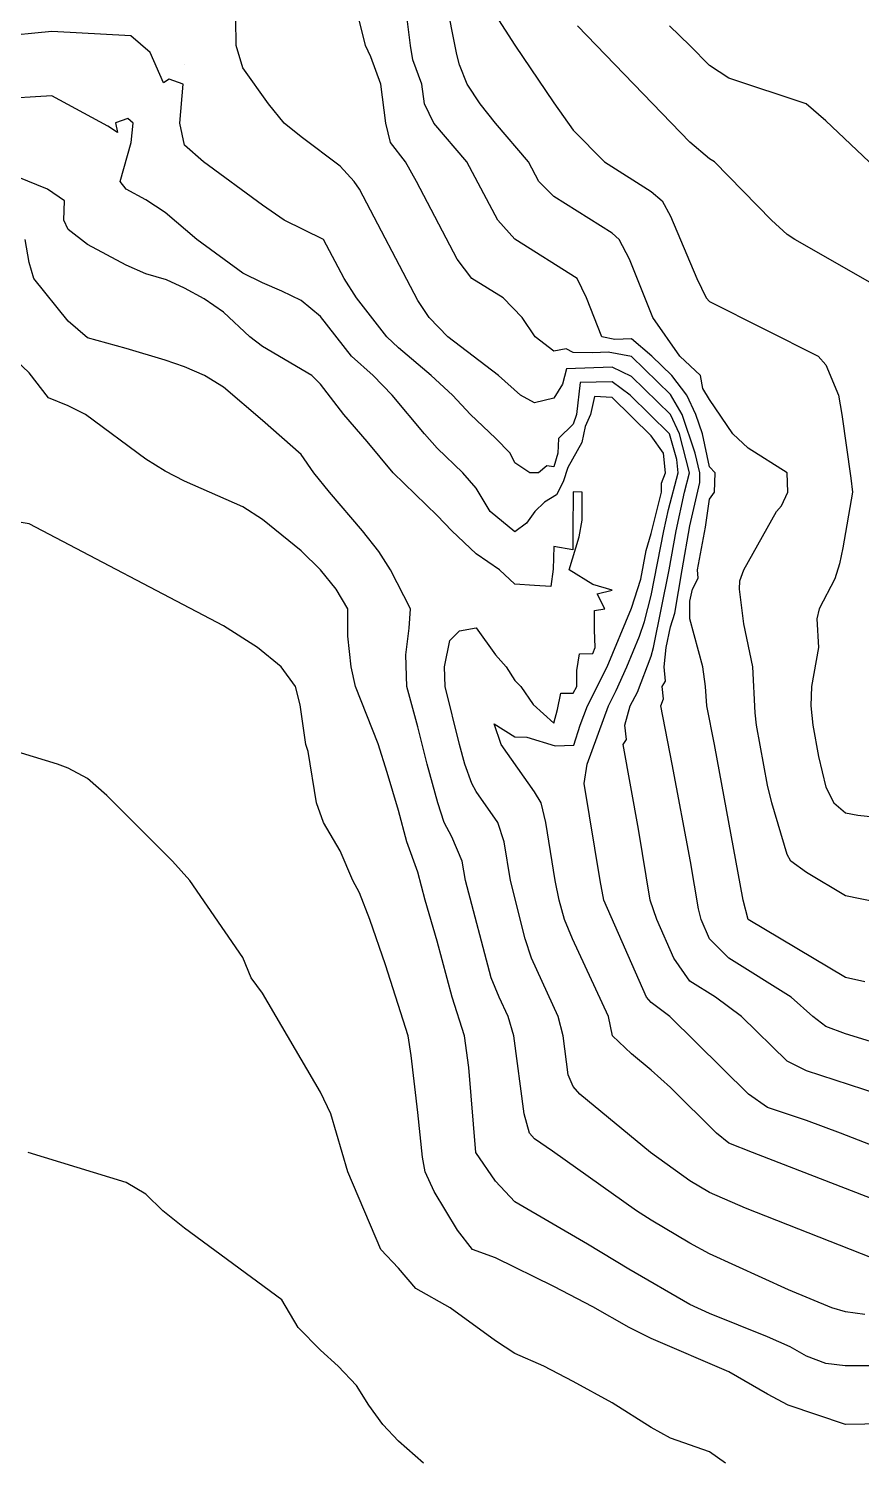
# Model space of a CAD drawing. Extents: x 4990 to 7010, y 3990 to 6010.
# Drawn here: x 6000 to 6428, y 3990 to 4729 of the extents above; entities that cross this region are included whole.
import ezdxf

# ---------------------------------------------------------------- set-up
doc = ezdxf.new("R2010")
doc.units = 0
doc.layers.add('Lines', color=7, linetype='Continuous')

msp = doc.modelspace()

# ---------------------------------------------------------------- linework, layer by layer
at = {"layer": 'Lines', "color": 0}
for p, q in [((6220, 4715.388, 145), (6207.324, 4780, 145)), ((6196.166, 4720, 135), (6192.777, 4747.223, 135)), ((6240, 4735.559, 155), (6250, 4720.163, 155)), ((6011.633, 4727.219, 105), (5970.884, 4723.08, 105)), ((6052.381, 4724.99, 105), (6011.633, 4727.219, 105)), ((6106.606, 4720, 115), (6106.348, 4733.652, 115)), ((6173.001, 4720, 125), (6170, 4732.512, 125)), ((6340, 4670.19, 165), (6282.085, 4730, 165)), ((6339.938, 4720, 175), (6329.417, 4730, 175)), ((6062.25, 4716.395, 105), (6052.381, 4724.99, 105)), ((6110, 4708.524, 115), (6106.606, 4720, 115)), ((6175.848, 4714.152, 125), (6173.001, 4720, 125)), ((6197.385, 4712.615, 135), (6196.166, 4720, 135)), ((6250, 4720.163, 155), (6270, 4690.431, 155)), ((6350, 4709.586, 175), (6339.938, 4720, 175)), ((6069.097, 4700.745, 105), (6062.25, 4716.395, 105)), ((6181.037, 4700, 125), (6175.848, 4714.152, 125)), ((6202.089, 4700, 135), (6197.385, 4712.615, 135)), ((6221.478, 4710, 145), (6220, 4715.388, 145)), ((6080, 4710.132, 105), (6080, 4710.132, 105)), ((6123.243, 4690, 115), (6110, 4708.524, 115)), ((6225.455, 4700, 145), (6221.478, 4710, 145)), ((6360, 4703.123, 175), (6350, 4709.586, 175)), ((6072.047, 4702.586, 105), (6069.097, 4700.745, 105)), ((6079.282, 4700, 105), (6072.047, 4702.586, 105)), ((6077.538, 4680, 105), (6079.282, 4700, 105)), ((6183.536, 4680, 125), (6181.037, 4700, 125)), ((6203.497, 4690, 135), (6202.089, 4700, 135)), ((6232.115, 4690, 145), (6225.455, 4700, 145)), ((6399.817, 4690, 175), (6360, 4703.123, 175)), ((6011.633, 4694.111, 95), (5970.884, 4691.564, 95)), ((6040.576, 4678.473, 95), (6011.633, 4694.111, 95)), ((6270, 4690.431, 155), (6280, 4676.422, 155)), ((6131.147, 4680, 115), (6123.243, 4690, 115)), ((6208.296, 4680, 135), (6203.497, 4690, 135)), ((6240, 4679.911, 145), (6232.115, 4690, 145)), ((6410, 4681.1, 175), (6399.817, 4690, 175)), ((6045.391, 4675.081, 95), (6040.576, 4678.473, 95)), ((6050.82, 4682.436, 95), (6044.51, 4680.151, 95)), ((6044.51, 4680.151, 95), (6045.391, 4675.081, 95)), ((6053.468, 4680, 95), (6050.82, 4682.436, 95)), ((6052.42, 4670, 95), (6053.468, 4680, 95)), ((6080, 4668.715, 105), (6077.538, 4680, 105)), ((6140, 4672.851, 115), (6131.147, 4680, 115)), ((6185.953, 4670, 125), (6183.536, 4680, 125)), ((6225.259, 4660, 135), (6208.296, 4680, 135)), ((6256.887, 4660, 145), (6240, 4679.911, 145)), ((6280, 4676.422, 155), (6296.017, 4660, 155)), ((6432.265, 4660, 175), (6410, 4681.1, 175)), ((6046.833, 4650, 95), (6052.42, 4670, 95)), ((6089.681, 4660, 105), (6080, 4668.715, 105)), ((6160, 4657.867, 115), (6140, 4672.851, 115)), ((6193.631, 4660, 125), (6185.953, 4670, 125)), ((6350, 4661.56, 165), (6340, 4670.19, 165)), ((6009.428, 4645.98, 85), (5970.884, 4661.639, 85)), ((6352.659, 4660, 165), (6350, 4661.56, 165)), ((6120, 4637.717, 105), (6089.681, 4660, 105)), ((6167.226, 4650, 115), (6160, 4657.867, 115)), ((6199.381, 4650, 125), (6193.631, 4660, 125)), ((6241.22, 4630, 135), (6225.259, 4660, 135)), ((6262.306, 4650, 145), (6256.887, 4660, 145)), ((6296.017, 4660, 155), (6320, 4644.833, 155)), ((6381.997, 4630, 165), (6352.659, 4660, 165)), ((6018.148, 4640, 85), (6009.428, 4645.98, 85)), ((6050, 4645.908, 95), (6046.833, 4650, 95)), ((6060, 4640.468, 95), (6050, 4645.908, 95)), ((6170, 4646.062, 115), (6167.226, 4650, 115)), ((6200, 4588.754, 115), (6170, 4646.062, 115)), ((6220.284, 4610, 125), (6199.381, 4650, 125)), ((6270, 4642.201, 145), (6262.306, 4650, 145)), ((6017.813, 4630, 85), (6018.148, 4640, 85)), ((6070, 4634.026, 95), (6060, 4640.468, 95)), ((6300, 4623.409, 145), (6270, 4642.201, 145)), ((6320, 4644.833, 155), (6325.663, 4640, 155)), ((6325.663, 4640, 155), (6330, 4632.15, 155)), ((6086.26, 4620, 95), (6070, 4634.026, 95)), ((6131.23, 4630, 105), (6120, 4637.717, 105)), ((6330, 4632.15, 155), (6343.515, 4600, 155)), ((6020, 4625.238, 85), (6017.813, 4630, 85)), ((6030, 4617.512, 85), (6020, 4625.238, 85)), ((6151.413, 4620, 105), (6131.23, 4630, 105)), ((6250, 4620.299, 135), (6241.22, 4630, 135)), ((6390, 4622.715, 165), (6381.997, 4630, 165)), ((6000, 4608.212, 75), (5997.999, 4620, 75)), ((6050, 4606.788, 85), (6030, 4617.512, 85)), ((6110, 4602.729, 95), (6086.26, 4620, 95)), ((6162.063, 4600, 105), (6151.413, 4620, 105)), ((6281.966, 4600, 135), (6250, 4620.299, 135)), ((6303.659, 4620, 145), (6300, 4623.409, 145)), ((6308.937, 4610, 145), (6303.659, 4620, 145)), ((6393.97, 4620, 165), (6390, 4622.715, 165)), ((6440, 4593.752, 165), (6393.97, 4620, 165)), ((6227.874, 4600, 125), (6220.284, 4610, 125)), ((6320.987, 4580, 145), (6308.937, 4610, 145)), ((6002.401, 4600, 75), (6000, 4608.212, 75)), ((6060, 4602.325, 85), (6050, 4606.788, 85)), ((6070.635, 4599.365, 85), (6060, 4602.325, 85)), ((6120, 4597.695, 95), (6110, 4602.729, 95)), ((6020, 4578.115, 75), (6002.401, 4600, 75)), ((6080, 4594.937, 85), (6070.635, 4599.365, 85)), ((6090, 4589.5, 85), (6080, 4594.937, 85)), ((6130, 4593.485, 95), (6120, 4597.695, 95)), ((6168.466, 4590, 105), (6162.063, 4600, 105)), ((6243.833, 4590, 125), (6227.874, 4600, 125)), ((6286.815, 4590, 135), (6281.966, 4600, 135)), ((6343.515, 4600, 155), (6348.449, 4590, 155)), ((6100, 4582.698, 85), (6090, 4589.5, 85)), ((6140, 4588.641, 95), (6130, 4593.485, 95)), ((6150, 4580.412, 95), (6140, 4588.641, 95)), ((6184.079, 4570, 105), (6168.466, 4590, 105)), ((6205.849, 4580, 115), (6200, 4588.754, 115)), ((6253.606, 4580, 125), (6243.833, 4590, 125)), ((6294.663, 4570, 135), (6286.815, 4590, 135)), ((6348.449, 4590, 155), (6350, 4588.115, 155)), ((6350, 4588.115, 155), (6406.063, 4560, 155)), ((6113.631, 4570, 85), (6100, 4582.698, 85)), ((6165.934, 4560, 95), (6150, 4580.412, 95)), ((6215.49, 4570, 115), (6205.849, 4580, 115)), ((6260.294, 4570, 125), (6253.606, 4580, 125)), ((6334.822, 4560, 145), (6320.987, 4580, 145)), ((6030, 4569.481, 75), (6020, 4578.115, 75)), ((6050, 4563.914, 75), (6030, 4569.481, 75)), ((6120, 4564.998, 85), (6113.631, 4570, 85)), ((6145.396, 4550, 85), (6120, 4564.998, 85)), ((6190, 4564.226, 105), (6184.079, 4570, 105)), ((6241.524, 4550, 115), (6215.49, 4570, 115)), ((6270, 4562.669, 125), (6260.294, 4570, 125)), ((6301.401, 4568.599, 135), (6294.663, 4570, 135)), ((6310, 4568.965, 135), (6301.401, 4568.599, 135)), ((6320.483, 4560, 135), (6310, 4568.965, 135)), ((6000, 4551.431, 65), (5990, 4560.916, 65)), ((6070, 4558, 75), (6050, 4563.914, 75)), ((6080, 4554.535, 75), (6070, 4558, 75)), ((6177.047, 4550, 95), (6165.934, 4560, 95)), ((6206.796, 4550, 105), (6190, 4564.226, 105)), ((6276.292, 4563.708, 125), (6270, 4562.669, 125)), ((6280, 4561.878, 125), (6276.292, 4563.708, 125)), ((6290, 4561.647, 125), (6280, 4561.878, 125)), ((6297.988, 4562.012, 125), (6290, 4561.647, 125)), ((6310, 4559.876, 125), (6297.988, 4562.012, 125)), ((6330, 4540.358, 125), (6310, 4559.876, 125)), ((6330.741, 4550, 135), (6320.483, 4560, 135)), ((6345.436, 4550, 145), (6334.822, 4560, 145)), ((6406.063, 4560, 155), (6410, 4555.507, 155)), ((6010, 4538.489, 65), (6000, 4551.431, 65)), ((6090.264, 4550, 75), (6080, 4554.535, 75)), ((6100, 4544.066, 75), (6090.264, 4550, 75)), ((6150, 4545.517, 85), (6145.396, 4550, 85)), ((6186.775, 4540, 95), (6177.047, 4550, 95)), ((6217.864, 4540, 105), (6206.796, 4550, 105)), ((6252.836, 4540, 115), (6241.524, 4550, 115)), ((6276.489, 4553.511, 115), (6274.44, 4545.56, 115)), ((6300, 4554.311, 115), (6276.489, 4553.511, 115)), ((6310, 4549.57, 115), (6300, 4554.311, 115)), ((6338.45, 4540, 135), (6330.741, 4550, 135)), ((6346.596, 4543.404, 145), (6345.436, 4550, 145)), ((6410, 4555.507, 155), (6416.441, 4540, 155)), ((6120, 4526.943, 75), (6100, 4544.066, 75)), ((6161.866, 4530, 85), (6150, 4545.517, 85)), ((6274.44, 4545.56, 115), (6270, 4538.393, 115)), ((6283.511, 4546.489, 105), (6281.585, 4530, 105)), ((6300, 4546.824, 105), (6283.511, 4546.489, 105)), ((6309.244, 4540, 105), (6300, 4546.824, 105)), ((6330, 4529.943, 115), (6310, 4549.57, 115)), ((6350, 4537.749, 145), (6346.596, 4543.404, 145)), ((6020, 4534.382, 65), (6010, 4538.489, 65)), ((6203.474, 4520, 95), (6186.775, 4540, 95)), ((6227.053, 4530, 105), (6217.864, 4540, 105)), ((6260, 4536.03, 115), (6252.836, 4540, 115)), ((6270, 4538.393, 115), (6260, 4536.03, 115)), ((6290.829, 4539.171, 95), (6288.787, 4530, 95)), ((6300, 4538.683, 95), (6290.829, 4539.171, 95)), ((6320, 4518.985, 95), (6300, 4538.683, 95)), ((6329.521, 4520, 105), (6309.244, 4540, 105)), ((6336.049, 4530, 125), (6330, 4540.358, 125)), ((6343.11, 4530, 135), (6338.45, 4540, 135)), ((6362.172, 4520, 145), (6350, 4537.749, 145)), ((6416.441, 4540, 155), (6418.253, 4530, 155)), ((6028.977, 4530, 65), (6020, 4534.382, 65)), ((6060, 4506.928, 65), (6028.977, 4530, 65)), ((6173.994, 4516.006, 85), (6161.866, 4530, 85)), ((6240, 4517.778, 105), (6227.053, 4530, 105)), ((6281.585, 4530, 105), (6280, 4525.022, 105)), ((6288.787, 4530, 95), (6286.155, 4523.845, 95)), ((6334.625, 4520, 115), (6330, 4529.943, 115)), ((6342.645, 4510, 125), (6336.049, 4530, 125)), ((6346.461, 4520, 135), (6343.11, 4530, 135)), ((6418.253, 4530, 155), (6422.87, 4497.13, 155)), ((6140, 4509.401, 75), (6120, 4526.943, 75)), ((6280, 4525.022, 105), (6272.338, 4517.662, 105)), ((6286.155, 4523.845, 95), (6284.427, 4515.573, 95)), ((6187.374, 4500, 85), (6173.994, 4516.006, 85)), ((6210, 4512.721, 95), (6203.474, 4520, 95)), ((6247.517, 4510, 105), (6240, 4517.778, 105)), ((6272.338, 4517.662, 105), (6271.983, 4510, 105)), ((6284.427, 4515.573, 95), (6277.256, 4502.744, 95)), ((6326.34, 4510, 95), (6320, 4518.985, 95)), ((6333.275, 4506.725, 105), (6329.521, 4520, 105)), ((6339.82, 4500, 115), (6334.625, 4520, 115)), ((6350, 4503.085, 135), (6346.461, 4520, 135)), ((6370, 4512.614, 145), (6362.172, 4520, 145)), ((6070, 4500.743, 65), (6060, 4506.928, 65)), ((6146.48, 4500, 75), (6140, 4509.401, 75)), ((6223.21, 4500, 95), (6210, 4512.721, 95)), ((6250, 4505.071, 105), (6247.517, 4510, 105)), ((6271.983, 4510, 105), (6270, 4503.005, 105)), ((6327.367, 4500, 95), (6326.34, 4510, 95)), ((6333.998, 4500, 105), (6333.275, 4506.725, 105)), ((6345.154, 4500, 125), (6342.645, 4510, 125)), ((6389.967, 4500, 145), (6370, 4512.614, 145)), ((6080, 4495.701, 65), (6070, 4500.743, 65)), ((6154.542, 4490, 75), (6146.48, 4500, 75)), ((6210, 4477.981, 85), (6187.374, 4500, 85)), ((6230, 4492.077, 95), (6223.21, 4500, 95)), ((6257.635, 4500, 105), (6250, 4505.071, 105)), ((6262.107, 4500, 105), (6257.635, 4500, 105)), ((6266.398, 4503.602, 105), (6262.107, 4500, 105)), ((6270, 4503.005, 105), (6266.398, 4503.602, 105)), ((6277.256, 4502.744, 95), (6274.733, 4495.267, 95)), ((6325.335, 4494.665, 95), (6327.367, 4500, 95)), ((6328.956, 4481.044, 105), (6333.998, 4500, 105)), ((6337.182, 4490, 115), (6339.82, 4500, 115)), ((6345.099, 4494.901, 125), (6345.154, 4500, 125)), ((6352.998, 4500, 135), (6350, 4503.085, 135)), ((6352.584, 4490, 135), (6352.998, 4500, 135)), ((6390.438, 4490, 145), (6389.967, 4500, 145)), ((6110, 4482.431, 65), (6080, 4495.701, 65)), ((6237.155, 4480, 95), (6230, 4492.077, 95)), ((6274.733, 4495.267, 95), (6271.374, 4488.626, 95)), ((6325.353, 4490, 95), (6325.335, 4494.665, 95)), ((6340, 4472.661, 125), (6345.099, 4494.901, 125)), ((6422.87, 4497.13, 155), (6423.635, 4490, 155)), ((6000, 4473.701, 55), (5940, 4483.742, 55)), ((6171.499, 4470, 75), (6154.542, 4490, 75)), ((6265.107, 4484.893, 95), (6260.201, 4480, 95)), ((6271.374, 4488.626, 95), (6265.107, 4484.893, 95)), ((6280, 4490.198, 85), (6279.81, 4470.19, 85)), ((6284.604, 4490, 85), (6280, 4490.198, 85)), ((6284.483, 4475.517, 85), (6284.604, 4490, 85)), ((6320, 4468.717, 95), (6325.353, 4490, 95)), ((6332.925, 4470, 115), (6337.182, 4490, 115)), ((6347.944, 4472.056, 135), (6350, 4486.367, 135)), ((6350, 4486.367, 135), (6352.584, 4490, 135)), ((6387.124, 4482.876, 145), (6390.438, 4490, 145)), ((6423.635, 4490, 155), (6418.679, 4461.321, 155)), ((6120, 4475.903, 65), (6110, 4482.431, 65)), ((6217.425, 4470, 85), (6210, 4477.981, 85)), ((6250, 4469.505, 95), (6237.155, 4480, 95)), ((6260.201, 4480, 95), (6255.963, 4474.037, 95)), ((6326.52, 4470, 105), (6328.956, 4481.044, 105)), ((6367.801, 4450, 145), (6384.491, 4480, 145)), ((6384.491, 4480, 145), (6387.124, 4482.876, 145)), ((6100, 4421.109, 55), (6000, 4473.701, 55)), ((6140, 4459.799, 65), (6120, 4475.903, 65)), ((6180, 4459.364, 75), (6171.499, 4470, 75)), ((6230, 4458.309, 85), (6217.425, 4470, 85)), ((6255.963, 4474.037, 95), (6250, 4469.505, 95)), ((6279.81, 4470.19, 85), (6279.771, 4460.229, 85)), ((6283.053, 4466.947, 85), (6284.483, 4475.517, 85)), ((6317.533, 4460, 95), (6320, 4468.717, 95)), ((6320, 4436.708, 105), (6326.52, 4470, 105)), ((6329.345, 4450, 115), (6332.925, 4470, 115)), ((6335.978, 4450, 125), (6340, 4472.661, 125)), ((6343.876, 4450, 135), (6347.944, 4472.056, 135)), ((6270, 4462.102, 85), (6269.632, 4450.368, 85)), ((6279.771, 4460.229, 85), (6270, 4462.102, 85)), ((6277.946, 4450, 85), (6283.053, 4466.947, 85)), ((6418.679, 4461.321, 155), (6416.954, 4453.046, 155)), ((6150, 4450.038, 65), (6140, 4459.799, 65)), ((6185.991, 4450, 75), (6180, 4459.364, 75)), ((6241.955, 4450, 85), (6230, 4458.309, 85)), ((6314.732, 4445.268, 95), (6317.533, 4460, 95)), ((6157.918, 4440, 65), (6150, 4450.038, 65)), ((6196.286, 4430, 75), (6185.991, 4450, 75)), ((6250, 4442.622, 85), (6241.955, 4450, 85)), ((6269.632, 4450.368, 85), (6268.492, 4441.508, 85)), ((6290, 4442.5, 85), (6277.946, 4450, 85)), ((6321.181, 4410, 115), (6329.345, 4450, 115)), ((6332.309, 4427.691, 125), (6335.978, 4450, 125)), ((6344.239, 4445.761, 135), (6343.876, 4450, 135)), ((6365.662, 4444.338, 145), (6367.801, 4450, 145)), ((6416.954, 4453.046, 155), (6414.621, 4445.379, 155)), ((6163.901, 4430, 65), (6157.918, 4440, 65)), ((6260, 4441.975, 85), (6250, 4442.622, 85)), ((6268.492, 4441.508, 85), (6260, 4441.975, 85)), ((6300, 4439.544, 85), (6290, 4442.5, 85)), ((6292.306, 4437.694, 85), (6300, 4439.544, 85)), ((6310, 4430.234, 95), (6314.732, 4445.268, 95)), ((6340, 4433.882, 135), (6341.381, 4440, 135)), ((6341.381, 4440, 135), (6344.239, 4445.761, 135)), ((6365.482, 4440, 145), (6365.662, 4444.338, 145)), ((6367.779, 4422.221, 145), (6365.482, 4440, 145)), ((6414.621, 4445.379, 155), (6406.479, 4430, 155)), ((6296.23, 4430, 85), (6292.306, 4437.694, 85)), ((6316.583, 4423.417, 105), (6320, 4436.708, 105)), ((6340, 4424.696, 135), (6340, 4433.882, 135)), ((6164.07, 4415.93, 65), (6163.901, 4430, 65)), ((6195.54, 4420, 75), (6196.286, 4430, 75)), ((6290.878, 4419.122, 85), (6290.93, 4429.07, 85)), ((6290.93, 4429.07, 85), (6296.23, 4430, 85)), ((6297.431, 4400, 95), (6310, 4430.234, 95)), ((6330, 4420.715, 125), (6332.309, 4427.691, 125)), ((6346.703, 4400, 135), (6340, 4424.696, 135)), ((6406.479, 4430, 155), (6405.268, 4424.732, 155)), ((6405.268, 4424.732, 155), (6406.126, 4410, 155)), ((6117.424, 4410, 55), (6100, 4421.109, 55)), ((6193.789, 4406.211, 75), (6195.54, 4420, 75)), ((6216.463, 4413.537, 85), (6221.407, 4418.593, 85)), ((6221.407, 4418.593, 85), (6230, 4420.212, 85)), ((6230, 4420.212, 85), (6240, 4406.237, 85)), ((6291.225, 4410, 85), (6290.878, 4419.122, 85)), ((6314.146, 4415.854, 105), (6316.583, 4423.417, 105)), ((6327.813, 4410, 125), (6330, 4420.715, 125)), ((6372.42, 4400, 145), (6367.779, 4422.221, 145)), ((6129.749, 4400, 55), (6117.424, 4410, 55)), ((6165.768, 4400, 65), (6164.07, 4415.93, 65)), ((6213.686, 4400, 85), (6216.463, 4413.537, 85)), ((6290, 4406.961, 85), (6291.225, 4410, 85)), ((6307.609, 4400, 105), (6314.146, 4415.854, 105)), ((6320, 4405.498, 115), (6321.181, 4410, 115)), ((6326.795, 4400, 125), (6327.813, 4410, 125)), ((6406.126, 4410, 155), (6402.645, 4390, 155)), ((6194.375, 4390, 75), (6193.789, 4406.211, 75)), ((6240, 4406.237, 85), (6245.374, 4400, 85)), ((6281.754, 4398.246, 85), (6283.159, 4406.841, 85)), ((6283.159, 4406.841, 85), (6290, 4406.961, 85)), ((6312.968, 4387.032, 115), (6320, 4405.498, 115)), ((6137.1, 4390, 55), (6129.749, 4400, 55)), ((6168.001, 4390, 65), (6165.768, 4400, 65)), ((6214.075, 4390, 85), (6213.686, 4400, 85)), ((6245.374, 4400, 85), (6250, 4393.052, 85)), ((6281.78, 4390, 85), (6281.754, 4398.246, 85)), ((6287.373, 4380, 95), (6297.431, 4400, 95)), ((6302.142, 4387.858, 105), (6307.609, 4400, 105)), ((6327.393, 4392.607, 125), (6326.795, 4400, 125)), ((6347.987, 4390, 135), (6346.703, 4400, 135)), ((6373.547, 4376.453, 145), (6372.42, 4400, 145)), ((6139.526, 4380.474, 55), (6137.1, 4390, 55)), ((6179.54, 4360.46, 65), (6168.001, 4390, 65)), ((6200, 4369.115, 75), (6194.375, 4390, 75)), ((6221.438, 4360, 85), (6214.075, 4390, 85)), ((6250, 4393.052, 85), (6253.052, 4390, 85)), ((6253.052, 4390, 85), (6259.41, 4380.59, 85)), ((6280, 4386.433, 85), (6281.78, 4390, 85)), ((6298.047, 4380, 105), (6302.142, 4387.858, 105)), ((6325.743, 4390, 125), (6327.393, 4392.607, 125)), ((6326.395, 4383.605, 125), (6325.743, 4390, 125)), ((6348.638, 4380, 135), (6347.987, 4390, 135)), ((6402.645, 4390, 155), (6402.269, 4380, 155)), ((6142.403, 4360, 55), (6139.526, 4380.474, 55)), ((6259.41, 4380.59, 85), (6270, 4371.145, 85)), ((6271.899, 4378.101, 85), (6273.567, 4386.433, 85)), ((6273.567, 4386.433, 85), (6280, 4386.433, 85)), ((6283.468, 4370, 95), (6287.373, 4380, 95)), ((6287.114, 4350, 105), (6298.047, 4380, 105)), ((6306.574, 4370, 115), (6309.229, 4380, 115)), ((6309.229, 4380, 115), (6312.968, 4387.032, 115)), ((6325.045, 4380, 125), (6326.395, 4383.605, 125)), ((6330.947, 4350, 125), (6325.045, 4380, 125)), ((6352.602, 4360, 135), (6348.638, 4380, 135)), ((6402.269, 4380, 155), (6403.246, 4370, 155)), ((6270, 4371.145, 85), (6271.899, 4378.101, 85)), ((6374.214, 4370, 145), (6373.547, 4376.453, 145)), ((6204.822, 4350, 75), (6200, 4369.115, 75)), ((6242.885, 4360, 95), (6239.364, 4370.636, 95)), ((6239.364, 4370.636, 95), (6250, 4364.042, 95)), ((6280.195, 4359.805, 95), (6283.468, 4370, 95)), ((6307.333, 4362.667, 115), (6306.574, 4370, 115)), ((6380, 4339.104, 145), (6374.214, 4370, 145)), ((6403.246, 4370, 155), (6406.185, 4353.815, 155)), ((6014.623, 4350, 45), (5970, 4363.632, 45)), ((6143.53, 4356.47, 55), (6142.403, 4360, 55)), ((6184.308, 4345.692, 65), (6179.54, 4360.46, 65)), ((6224.149, 4350, 85), (6221.438, 4360, 85)), ((6260, 4335.759, 95), (6242.885, 4360, 95)), ((6250, 4364.042, 95), (6256.084, 4363.916, 95)), ((6256.084, 4363.916, 95), (6270.593, 4359.407, 95)), ((6270.593, 4359.407, 95), (6280.195, 4359.805, 95)), ((6305.621, 4360, 115), (6307.333, 4362.667, 115)), ((6313.596, 4316.404, 115), (6305.621, 4360, 115)), ((6367.414, 4280, 135), (6352.602, 4360, 135)), ((6147.917, 4330, 55), (6143.53, 4356.47, 55)), ((6406.185, 4353.815, 155), (6410, 4338.076, 155)), ((6020, 4347.925, 45), (6014.623, 4350, 45)), ((6030, 4342.537, 45), (6020, 4347.925, 45)), ((6190, 4326.052, 65), (6184.308, 4345.692, 65)), ((6210.307, 4330, 75), (6204.822, 4350, 75)), ((6227.856, 4340, 85), (6224.149, 4350, 85)), ((6285.612, 4340, 105), (6287.114, 4350, 105)), ((6340.233, 4299.767, 125), (6330.947, 4350, 125)), ((6040, 4333.869, 45), (6030, 4342.537, 45)), ((6230, 4335.877, 85), (6227.856, 4340, 85)), ((6241.143, 4320, 85), (6230, 4335.877, 85)), ((6263.526, 4330, 95), (6260, 4335.759, 95)), ((6293.909, 4290, 105), (6285.612, 4340, 105)), ((6382.15, 4330, 145), (6380, 4339.104, 145)), ((6410, 4338.076, 155), (6414.011, 4330, 155)), ((6073.745, 4300, 45), (6040, 4333.869, 45)), ((6151.446, 4320, 55), (6147.917, 4330, 55)), ((6213.516, 4320, 75), (6210.307, 4330, 75)), ((6265.853, 4320, 95), (6263.526, 4330, 95)), ((6390, 4303.458, 145), (6382.15, 4330, 145)), ((6414.011, 4330, 155), (6420, 4324.929, 155)), ((6194.274, 4310, 65), (6190, 4326.052, 65)), ((6420, 4324.929, 155), (6426.373, 4323.627, 155)), ((6426.373, 4323.627, 155), (6437.484, 4322.516, 155)), ((6160, 4305.31, 55), (6151.446, 4320, 55)), ((6217.415, 4312.585, 75), (6213.516, 4320, 75)), ((6244.375, 4310, 85), (6241.143, 4320, 85)), ((6270.7, 4290, 95), (6265.853, 4320, 95)), ((6319.561, 4280, 115), (6313.596, 4316.404, 115)), ((6200, 4294.304, 65), (6194.274, 4310, 65)), ((6222.897, 4300, 75), (6217.415, 4312.585, 75)), ((6247.606, 4290, 85), (6244.375, 4310, 85)), ((6082.637, 4290, 45), (6073.745, 4300, 45)), ((6166.582, 4290, 55), (6160, 4305.31, 55)), ((6224.55, 4290, 75), (6222.897, 4300, 75)), ((6344.456, 4275.544, 125), (6340.233, 4299.767, 125)), ((6391.955, 4300, 145), (6390, 4303.458, 145)), ((6400, 4294.109, 145), (6391.955, 4300, 145)), ((6203.728, 4280, 65), (6200, 4294.304, 65)), ((6420, 4282.198, 145), (6400, 4294.109, 145)), ((6110, 4250.372, 45), (6082.637, 4290, 45)), ((6170, 4283.745, 55), (6166.582, 4290, 55)), ((6237.767, 4240, 75), (6224.55, 4290, 75)), ((6255.266, 4260, 85), (6247.606, 4290, 85)), ((6272.765, 4280, 95), (6270.7, 4290, 95)), ((6295.717, 4280, 105), (6293.909, 4290, 105)), ((6175.269, 4270, 55), (6170, 4283.745, 55)), ((6210, 4258.764, 65), (6203.728, 4280, 65)), ((6275.452, 4270, 95), (6272.765, 4280, 95)), ((6317.702, 4230, 105), (6295.717, 4280, 105)), ((6322.963, 4270, 115), (6319.561, 4280, 115)), ((6369.999, 4270.001, 135), (6367.414, 4280, 135)), ((6479.722, 4270, 145), (6420, 4282.198, 145)), ((6183.324, 4246.676, 55), (6175.269, 4270, 55)), ((6279.524, 4260, 95), (6275.452, 4270, 95)), ((6331.707, 4250, 115), (6322.963, 4270, 115)), ((6345.712, 4270, 125), (6344.456, 4275.544, 125)), ((6350.089, 4260, 125), (6345.712, 4270, 125)), ((6420, 4240.076, 135), (6369.999, 4270.001, 135)), ((6217.62, 4230, 65), (6210, 4258.764, 65)), ((6258.431, 4250, 85), (6255.266, 4260, 85)), ((6298.088, 4220, 95), (6279.524, 4260, 95)), ((6360, 4250.006, 125), (6350.089, 4260, 125)), ((6114.234, 4240, 45), (6110, 4250.372, 45)), ((6272.254, 4220, 85), (6258.431, 4250, 85)), ((6340, 4238.171, 115), (6331.707, 4250, 115)), ((6392.18, 4230, 125), (6360, 4250.006, 125)), ((6120, 4232.004, 45), (6114.234, 4240, 45)), ((6195.068, 4210, 55), (6183.324, 4246.676, 55)), ((6241.779, 4230, 75), (6237.767, 4240, 75)), ((6430, 4237.877, 135), (6420, 4240.076, 135)), ((6353.144, 4230, 115), (6340, 4238.171, 115)), ((6150, 4181.11, 45), (6120, 4232.004, 45)), ((6224.054, 4210, 65), (6217.62, 4230, 65)), ((6246.42, 4220, 75), (6241.779, 4230, 75)), ((6320, 4227.21, 105), (6317.702, 4230, 105)), ((6329.743, 4220, 105), (6320, 4227.21, 105)), ((6366.5, 4220, 115), (6353.144, 4230, 115)), ((6403.255, 4220, 125), (6392.18, 4230, 125)), ((6249.411, 4210, 75), (6246.42, 4220, 75)), ((6274.767, 4210, 85), (6272.254, 4220, 85)), ((6300.223, 4210, 95), (6298.088, 4220, 95)), ((6370.203, 4180, 105), (6329.743, 4220, 105)), ((6390, 4197.034, 115), (6366.5, 4220, 115)), ((6410, 4214.831, 125), (6403.255, 4220, 125)), ((6420, 4211.095, 125), (6410, 4214.831, 125)), ((6432.868, 4207.132, 125), (6420, 4211.095, 125)), ((6196.621, 4200, 55), (6195.068, 4210, 55)), ((6226.167, 4193.833, 65), (6224.054, 4210, 65)), ((6254.697, 4170, 75), (6249.411, 4210, 75)), ((6277.41, 4190, 85), (6274.767, 4210, 85)), ((6310, 4200.874, 95), (6300.223, 4210, 95)), ((6200, 4170.682, 55), (6196.621, 4200, 55)), ((6320, 4192.487, 95), (6310, 4200.874, 95)), ((6400, 4192.107, 115), (6390, 4197.034, 115)), ((6229.869, 4150, 65), (6226.167, 4193.833, 65)), ((6280, 4183.939, 85), (6277.41, 4190, 85)), ((6330, 4183.41, 95), (6320, 4192.487, 95)), ((6436.8, 4180, 115), (6400, 4192.107, 115)), ((6155.234, 4170, 45), (6150, 4181.11, 45)), ((6283.441, 4180, 85), (6280, 4183.939, 85)), ((6353.677, 4160, 95), (6330, 4183.41, 95)), ((6319.763, 4150, 85), (6283.441, 4180, 85)), ((6380, 4173.14, 105), (6370.203, 4180, 105)), ((6164.063, 4140, 45), (6155.234, 4170, 45)), ((6202.443, 4147.557, 55), (6200, 4170.682, 55)), ((6257.387, 4160, 75), (6254.697, 4170, 75)), ((6400, 4166.458, 105), (6380, 4173.14, 105)), ((6417.531, 4160, 105), (6400, 4166.458, 105)), ((6260, 4157.129, 75), (6257.387, 4160, 75)), ((6360, 4154.844, 95), (6353.677, 4160, 95)), ((6450, 4147.384, 105), (6417.531, 4160, 105)), ((6269.241, 4150.759, 75), (6260, 4157.129, 75)), ((6372.249, 4150, 95), (6360, 4154.844, 95)), ((6050, 4134.531, 35), (5999.556, 4150, 35)), ((6203.717, 4140, 55), (6202.443, 4147.557, 55)), ((6240, 4135.204, 65), (6229.869, 4150, 65)), ((6312.604, 4120, 75), (6269.241, 4150.759, 75)), ((6340, 4135.419, 85), (6319.763, 4150, 85)), ((6460, 4115.903, 95), (6372.249, 4150, 95)), ((6180.905, 4100, 45), (6164.063, 4140, 45)), ((6208.327, 4130, 55), (6203.717, 4140, 55)), ((6060, 4128.501, 35), (6050, 4134.531, 35)), ((6220.464, 4110, 55), (6208.327, 4130, 55)), ((6250, 4124.663, 65), (6240, 4135.204, 65)), ((6350, 4129.502, 85), (6340, 4135.419, 85)), ((6368.642, 4121.358, 85), (6350, 4129.502, 85)), ((6068.774, 4120, 35), (6060, 4128.501, 35)), ((6287.222, 4102.778, 65), (6250, 4124.663, 65)), ((6080, 4111.011, 35), (6068.774, 4120, 35)), ((6320, 4115.12, 75), (6312.604, 4120, 75)), ((6340, 4103.332, 75), (6320, 4115.12, 75)), ((6450, 4089.267, 85), (6368.642, 4121.358, 85)), ((6130, 4074.168, 35), (6080, 4111.011, 35)), ((6228.062, 4100, 55), (6220.464, 4110, 55)), ((6190, 4090.462, 45), (6180.905, 4100, 45)), ((6240, 4095.859, 55), (6228.062, 4100, 55)), ((6308.496, 4090, 65), (6287.222, 4102.778, 65)), ((6350, 4097.898, 75), (6340, 4103.332, 75)), ((6270, 4081.041, 55), (6240, 4095.859, 55)), ((6390.649, 4079.351, 75), (6350, 4097.898, 75)), ((6198.995, 4080, 45), (6190, 4090.462, 45)), ((6340, 4071.719, 65), (6308.496, 4090, 65)), ((6216.681, 4070, 45), (6198.995, 4080, 45)), ((6290, 4070.618, 55), (6270, 4081.041, 55)), ((6413.047, 4070, 75), (6390.649, 4079.351, 75)), ((6138.454, 4060, 35), (6130, 4074.168, 35)), ((6240, 4053.091, 45), (6216.681, 4070, 45)), ((6308.698, 4060, 55), (6290, 4070.618, 55)), ((6350, 4067.116, 65), (6340, 4071.719, 65)), ((6420, 4067.91, 75), (6413.047, 4070, 75)), ((6380, 4055.058, 65), (6350, 4067.116, 65)), ((6430, 4066.671, 75), (6420, 4067.91, 75)), ((6150, 4048.18, 35), (6138.454, 4060, 35)), ((6320, 4054.288, 55), (6308.698, 4060, 55)), ((6391.561, 4050, 65), (6380, 4055.058, 65)), ((6158.966, 4040, 35), (6150, 4048.18, 35)), ((6250, 4046.555, 45), (6240, 4053.091, 45)), ((6360, 4037.053, 55), (6320, 4054.288, 55)), ((6400, 4045.194, 65), (6391.561, 4050, 65)), ((6264.846, 4040, 45), (6250, 4046.555, 45)), ((6410, 4041.399, 65), (6400, 4045.194, 65)), ((6419.81, 4040.19, 65), (6410, 4041.399, 65)), ((6168.373, 4030, 35), (6158.966, 4040, 35)), ((6280, 4032.129, 45), (6264.846, 4040, 45)), ((6380, 4025.682, 55), (6360, 4037.053, 55)), ((6439.812, 4040.188, 65), (6419.81, 4040.19, 65)), ((6174.774, 4020, 35), (6168.373, 4030, 35)), ((6300, 4021.101, 45), (6280, 4032.129, 45)), ((6390.544, 4020, 55), (6380, 4025.682, 55)), ((6181.923, 4010, 35), (6174.774, 4020, 35)), ((6320, 4008.508, 45), (6300, 4021.101, 45)), ((6420.028, 4009.972, 55), (6390.544, 4020, 55)), ((6190, 4001.385, 35), (6181.923, 4010, 35)), ((6330, 4002.964, 45), (6320, 4008.508, 45)), ((6440, 4010.263, 55), (6420.028, 4009.972, 55)), ((6203.001, 3990, 35), (6190, 4001.385, 35)), ((6350, 3995.889, 45), (6330, 4002.964, 45)), ((6358.243, 3990, 45), (6350, 3995.889, 45))]:
    msp.add_line(p, q, dxfattribs=at)

doc.saveas('drawing.dxf')
